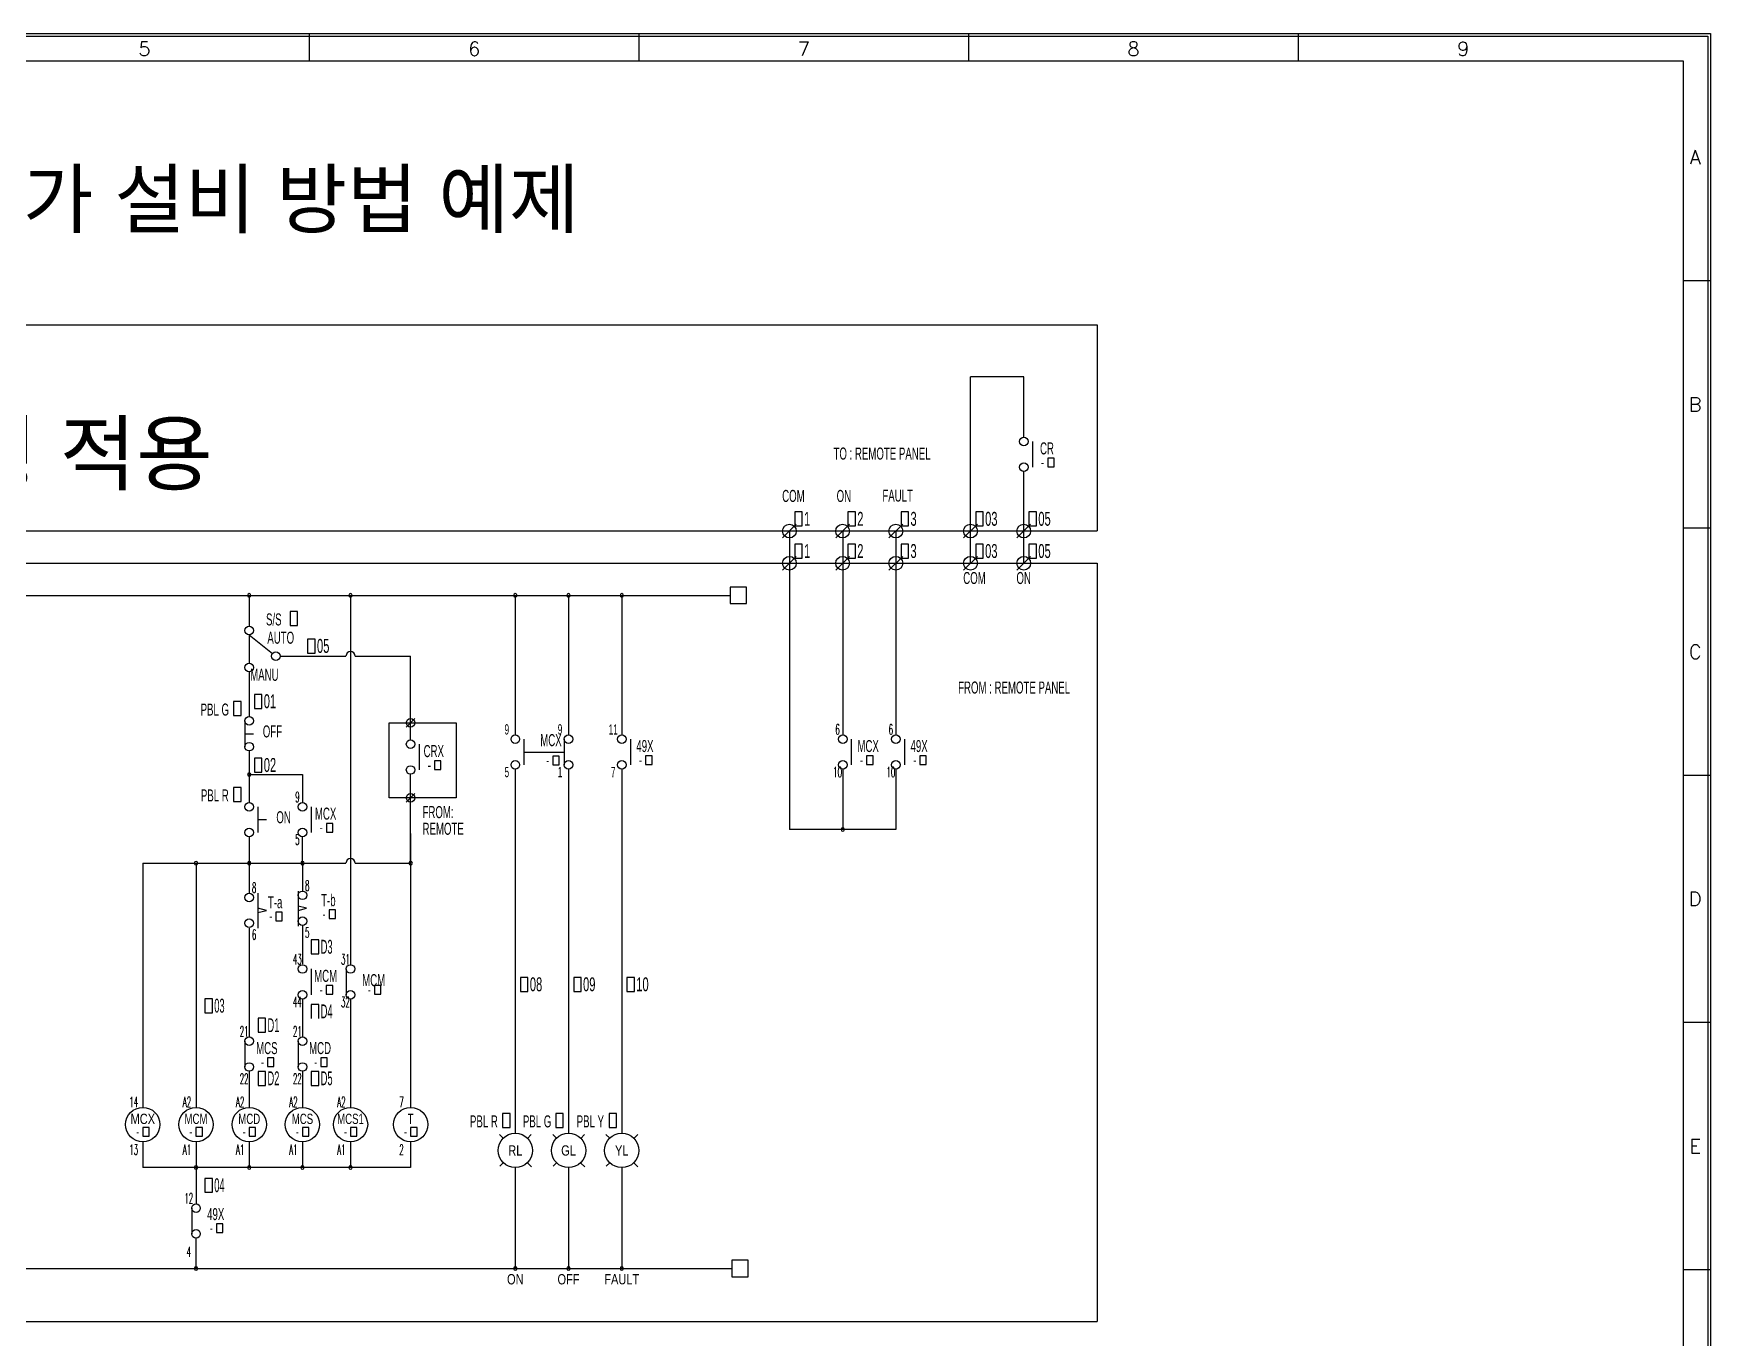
# Model space of a CAD drawing. Header units: millimetres. Extents: x 107 to 2900, y 85 to 3996.
# Drawn here: x 1363.5 to 1803, y 950.8 to 1292.8 of the extents above; entities that cross this region are included whole.
import ezdxf
from ezdxf.enums import TextEntityAlignment as Align
from ezdxf.lldxf.tags import DXFTag

# ---------------------------------------------------------------- set-up
doc = ezdxf.new("R2010")
doc.units = ezdxf.units.MM
doc.linetypes.add('PHANTOM2', pattern=[1.25, 0.625, -0.125, 0.125, -0.125, 0.125, -0.125])
for name, color, linetype in [('1', 1, 'CENTER'), ('20', 2, 'Continuous'), ('30', 3, 'Continuous'), ('70', 7, 'Continuous'), ('ASHADE', 7, 'Continuous'), ('RED', 1, 'Continuous'), ('TB', 6, 'Continuous'), ('TBOX', 5, 'PHANTOM2'), ('TEXT', 6, 'Continuous')]:
    doc.layers.add(name, color=color, linetype=linetype)
doc.styles.add('ghs', font='NGULIM.TTF')
doc.styles.add('ROMANS', font='ROMANS.shx', dxfattribs={"width": 0.7})
doc.styles.add('SIMPLEX', font='SIMPLEX')
doc.styles.add('엑스포', font='gulim.ttc')
tags = doc.linetypes.add('CENTER', pattern=[2, 1.25, -0.25, 0.25, -0.25]).pattern_tags.tags
tags[10:11] = [DXFTag(74, 4), DXFTag(75, 0), DXFTag(340, '0'), DXFTag(46, 1.0), DXFTag(50, 0.0), DXFTag(44, 0.0), DXFTag(45, 0.0)]
tags[8:9] = [DXFTag(74, 4), DXFTag(75, 0), DXFTag(340, '0'), DXFTag(46, 1.0), DXFTag(50, 0.0), DXFTag(44, 0.0), DXFTag(45, 0.0)]
tags[6:7] = [DXFTag(74, 4), DXFTag(75, 0), DXFTag(340, '0'), DXFTag(46, 1.0), DXFTag(50, 0.0), DXFTag(44, 0.0), DXFTag(45, 0.0)]
tags[4:5] = [DXFTag(74, 4), DXFTag(75, 0), DXFTag(340, '0'), DXFTag(46, 1.0), DXFTag(50, 0.0), DXFTag(44, 0.0), DXFTag(45, 0.0)]
tags = doc.linetypes.add('HIDDEN', pattern=[0.375, 0.25, -0.125]).pattern_tags.tags
tags[6:7] = [DXFTag(74, 4), DXFTag(75, 0), DXFTag(340, '0'), DXFTag(46, 1.0), DXFTag(50, 0.0), DXFTag(44, 0.0), DXFTag(45, 0.0)]
tags[4:5] = [DXFTag(74, 4), DXFTag(75, 0), DXFTag(340, '0'), DXFTag(46, 1.0), DXFTag(50, 0.0), DXFTag(44, 0.0), DXFTag(45, 0.0)]

msp = doc.modelspace()

# ---------------------------------------------------------------- linework, layer by layer
at = {"color": 1}
for p, q in [((1609.113, 1154.007), (1609.113, 1202.817)), ((1623.059, 1202.817), (1609.113, 1202.817)), ((1623.059, 1187.008), (1623.059, 1202.817)), ((1623.059, 1154.007), (1623.059, 1178.008)), ((1561.658, 1162.445), (1561.658, 1084.198)), ((1575.605, 1162.445), (1575.605, 1109.007)), ((1589.551, 1162.445), (1589.551, 1109.007)), ((1420.066, 1145.57), (1420.066, 1137.504)), ((1446.608, 1145.57), (1446.608, 1048.778)), ((1489.797, 1145.57), (1489.797, 1109.007)), ((1503.743, 1145.57), (1503.743, 1109.007)), ((1517.69, 1145.57), (1517.69, 1109.007)), ((1428.164, 1129.629), (1445.416, 1129.629)), ((1447.799, 1129.629), (1462.358, 1129.629)), ((1462.358, 1107.68), (1462.358, 1129.629)), ((1420.066, 1125.677), (1420.066, 1113.789)), ((1420.066, 1104.789), (1420.066, 1091.289)), ((1489.797, 1100.007), (1489.797, 1004.592)), ((1503.743, 1100.007), (1503.743, 1004.592)), ((1517.69, 1100.007), (1517.69, 1004.592)), ((1575.605, 1100.007), (1575.605, 1084.198)), ((1589.551, 1100.007), (1589.551, 1084.198)), ((1420.066, 1098.602), (1434.012, 1098.602)), ((1434.012, 1098.602), (1434.012, 1091.289)), ((1462.358, 1075.393), (1462.358, 1098.68)), ((1420.061, 1082.289), (1420.061, 1067.524)), ((1434.012, 1075.393), (1434.012, 1082.289)), ((1462.358, 1083.141), (1462.358, 1075.393)), ((1589.551, 1084.198), (1561.658, 1084.198)), ((1392.169, 1075.393), (1445.416, 1075.393)), ((1392.169, 1075.393), (1392.169, 1011.388)), ((1406.115, 1075.393), (1406.115, 1011.388)), ((1434.008, 1075.393), (1434.008, 1068.082)), ((1447.799, 1075.393), (1462.354, 1075.393)), ((1462.354, 1075.393), (1462.354, 1011.388)), ((1420.061, 1058.349), (1420.061, 1029.846)), ((1434.008, 1059.082), (1434.008, 1048.953)), ((1434.008, 1039.778), (1434.008, 1029.846)), ((1446.603, 1039.778), (1446.603, 1034.408)), ((1446.603, 1034.408), (1446.603, 1011.388)), ((1420.061, 1020.846), (1420.061, 1011.388)), ((1434.008, 1020.846), (1434.008, 1011.388)), ((1392.169, 1002.388), (1392.169, 995.638)), ((1406.115, 1002.388), (1406.115, 986.123)), ((1420.061, 1002.388), (1420.061, 995.638)), ((1434.008, 1002.388), (1434.008, 995.638)), ((1446.603, 1002.388), (1446.603, 995.638)), ((1462.354, 1002.388), (1462.354, 995.638)), ((1462.354, 995.638), (1392.169, 995.638)), ((1489.797, 995.592), (1489.797, 969.154)), ((1503.743, 995.592), (1503.743, 969.154)), ((1517.69, 995.592), (1517.69, 969.154)), ((1406.115, 969.154), (1406.115, 977.123))]:
    msp.add_line(p, q, dxfattribs=at)
at = {"color": 7}
for p, q in [((1625.309, 1185.883), (1625.309, 1179.133)), ((1564.963, 1167.418), (1563.008, 1167.418)), ((1563.008, 1167.418), (1563.008, 1163.768)), ((1564.963, 1163.768), (1564.963, 1167.418)), ((1578.91, 1167.418), (1576.954, 1167.418)), ((1576.954, 1167.418), (1576.954, 1163.768)), ((1578.91, 1163.768), (1578.91, 1167.418)), ((1592.856, 1167.418), (1590.901, 1167.418)), ((1590.901, 1167.418), (1590.901, 1163.768)), ((1592.856, 1163.768), (1592.856, 1167.418)), ((1612.418, 1167.418), (1610.463, 1167.418)), ((1610.463, 1167.418), (1610.463, 1163.768)), ((1612.418, 1163.768), (1612.418, 1167.418)), ((1626.364, 1167.418), (1624.409, 1167.418)), ((1624.409, 1167.418), (1624.409, 1163.768)), ((1626.364, 1163.768), (1626.364, 1167.418)), ((1563.008, 1163.768), (1564.963, 1163.768)), ((1576.954, 1163.768), (1578.91, 1163.768)), ((1590.901, 1163.768), (1592.856, 1163.768)), ((1610.463, 1163.768), (1612.418, 1163.768)), ((1624.409, 1163.768), (1626.364, 1163.768)), ((1564.963, 1158.98), (1563.008, 1158.98)), ((1563.008, 1158.98), (1563.008, 1155.33)), ((1564.963, 1155.33), (1564.963, 1158.98)), ((1578.91, 1158.98), (1576.954, 1158.98)), ((1576.954, 1158.98), (1576.954, 1155.33)), ((1578.91, 1155.33), (1578.91, 1158.98)), ((1592.856, 1158.98), (1590.901, 1158.98)), ((1590.901, 1158.98), (1590.901, 1155.33)), ((1592.856, 1155.33), (1592.856, 1158.98)), ((1612.418, 1158.98), (1610.463, 1158.98)), ((1610.463, 1158.98), (1610.463, 1155.33)), ((1612.418, 1155.33), (1612.418, 1158.98)), ((1626.364, 1158.98), (1624.409, 1158.98)), ((1624.409, 1158.98), (1624.409, 1155.33)), ((1626.364, 1155.33), (1626.364, 1158.98)), ((1563.008, 1155.33), (1564.963, 1155.33)), ((1576.954, 1155.33), (1578.91, 1155.33)), ((1590.901, 1155.33), (1592.856, 1155.33)), ((1610.463, 1155.33), (1612.418, 1155.33)), ((1624.409, 1155.33), (1626.364, 1155.33)), ((1257.147, 1145.57), (1546.115, 1145.57)), ((1432.736, 1141.338), (1430.781, 1141.338)), ((1430.781, 1141.338), (1430.781, 1137.688)), ((1432.736, 1137.688), (1432.736, 1141.338)), ((1430.781, 1137.688), (1432.736, 1137.688)), ((1437.317, 1134.112), (1435.362, 1134.112)), ((1435.362, 1134.112), (1435.362, 1130.461)), ((1437.317, 1130.461), (1437.317, 1134.112)), ((1435.362, 1130.461), (1437.317, 1130.461)), ((1417.906, 1117.717), (1415.951, 1117.717)), ((1415.951, 1117.717), (1415.951, 1114.067)), ((1417.906, 1114.067), (1417.906, 1117.717)), ((1423.371, 1119.608), (1421.415, 1119.608)), ((1421.415, 1119.608), (1421.415, 1115.958)), ((1423.371, 1115.958), (1423.371, 1119.608)), ((1415.951, 1114.067), (1417.906, 1114.067)), ((1418.941, 1112.664), (1418.941, 1105.914)), ((1421.415, 1115.958), (1423.371, 1115.958)), ((1418.941, 1109.289), (1421.191, 1109.289)), ((1492.047, 1107.882), (1492.047, 1101.132)), ((1502.618, 1107.882), (1502.618, 1101.132)), ((1519.94, 1107.882), (1519.94, 1101.132)), ((1577.855, 1107.882), (1577.855, 1101.132)), ((1591.801, 1107.882), (1591.801, 1101.132)), ((1464.608, 1106.555), (1464.608, 1099.805)), ((1423.371, 1102.9), (1421.415, 1102.9)), ((1421.415, 1102.9), (1421.415, 1099.25)), ((1421.415, 1099.25), (1423.371, 1099.25)), ((1423.371, 1099.25), (1423.371, 1102.9)), ((1417.906, 1095.217), (1415.951, 1095.217)), ((1415.951, 1095.217), (1415.951, 1091.567)), ((1417.906, 1091.567), (1417.906, 1095.217)), ((1415.951, 1091.567), (1417.906, 1091.567)), ((1422.316, 1090.164), (1422.316, 1083.414)), ((1436.262, 1090.164), (1436.262, 1083.414)), ((1422.316, 1086.789), (1424.566, 1086.789)), ((1438.29, 1055.268), (1436.335, 1055.268)), ((1436.335, 1055.268), (1436.335, 1051.618)), ((1438.29, 1051.618), (1438.29, 1055.268)), ((1436.335, 1051.618), (1438.29, 1051.618)), ((1436.258, 1047.653), (1436.258, 1040.903)), ((1445.468, 1047.653), (1445.468, 1040.903)), ((1493.102, 1045.431), (1491.147, 1045.431)), ((1491.147, 1045.431), (1491.147, 1041.781)), ((1491.147, 1041.781), (1493.102, 1041.781)), ((1493.102, 1041.781), (1493.102, 1045.431)), ((1507.048, 1045.431), (1505.093, 1045.431)), ((1505.093, 1045.431), (1505.093, 1041.781)), ((1505.093, 1041.781), (1507.048, 1041.781)), ((1507.048, 1041.781), (1507.048, 1045.431)), ((1520.995, 1045.431), (1519.039, 1045.431)), ((1519.039, 1045.431), (1519.039, 1041.781)), ((1519.039, 1041.781), (1520.995, 1041.781)), ((1520.995, 1041.781), (1520.995, 1045.431)), ((1410.397, 1039.838), (1408.442, 1039.838)), ((1408.442, 1039.838), (1408.442, 1036.187)), ((1410.397, 1036.187), (1410.397, 1039.838)), ((1438.29, 1038.338), (1436.335, 1038.338)), ((1436.335, 1038.338), (1436.335, 1034.688)), ((1438.29, 1034.688), (1438.29, 1038.338)), ((1408.442, 1036.187), (1410.397, 1036.187)), ((1424.344, 1034.726), (1422.388, 1034.726)), ((1422.388, 1034.726), (1422.388, 1031.075)), ((1424.344, 1031.075), (1424.344, 1034.726)), ((1418.936, 1028.721), (1418.936, 1021.971)), ((1422.388, 1031.075), (1424.344, 1031.075)), ((1432.883, 1028.721), (1432.883, 1021.971)), ((1424.344, 1020.801), (1422.388, 1020.801)), ((1422.388, 1020.801), (1422.388, 1017.151)), ((1424.344, 1017.151), (1424.344, 1020.801)), ((1438.29, 1020.801), (1436.335, 1020.801)), ((1436.335, 1020.801), (1436.335, 1017.151)), ((1438.29, 1017.151), (1438.29, 1020.801)), ((1422.388, 1017.151), (1424.344, 1017.151)), ((1436.335, 1017.151), (1438.29, 1017.151)), ((1488.427, 1009.794), (1486.472, 1009.794)), ((1486.472, 1009.794), (1486.472, 1006.144)), ((1488.427, 1006.144), (1488.427, 1009.794)), ((1502.373, 1009.794), (1500.418, 1009.794)), ((1500.418, 1009.794), (1500.418, 1006.144)), ((1502.373, 1006.144), (1502.373, 1009.794)), ((1516.319, 1009.794), (1514.364, 1009.794)), ((1514.364, 1009.794), (1514.364, 1006.144)), ((1516.319, 1006.144), (1516.319, 1009.794)), ((1486.636, 1003.296), (1485.647, 1004.285)), ((1486.472, 1006.144), (1488.427, 1006.144)), ((1493.002, 1003.253), (1493.99, 1004.242)), ((1500.582, 1003.296), (1499.593, 1004.285)), ((1500.418, 1006.144), (1502.373, 1006.144)), ((1506.948, 1003.253), (1507.937, 1004.242)), ((1514.528, 1003.296), (1513.54, 1004.285)), ((1514.364, 1006.144), (1516.319, 1006.144)), ((1520.894, 1003.253), (1521.883, 1004.242)), ((1485.733, 995.942), (1486.722, 996.93)), ((1494.039, 995.809), (1493.05, 996.798)), ((1499.679, 995.942), (1500.668, 996.93)), ((1507.985, 995.809), (1506.997, 996.798)), ((1513.626, 995.942), (1514.614, 996.93)), ((1521.931, 995.809), (1520.943, 996.798)), ((1410.397, 992.784), (1408.442, 992.784)), ((1408.442, 992.784), (1408.442, 989.134)), ((1408.442, 989.134), (1410.397, 989.134)), ((1410.397, 989.134), (1410.397, 992.784)), ((1404.99, 984.998), (1404.99, 978.248)), ((1318.393, 969.154), (1546.563, 969.154))]:
    msp.add_line(p, q, dxfattribs=at)
at = {"color": 1, "linetype": 'Continuous'}
for p, q in [((1559.832, 1160.618), (1563.432, 1164.218)), ((1573.778, 1160.618), (1577.378, 1164.218)), ((1587.725, 1160.618), (1591.325, 1164.218)), ((1607.287, 1160.618), (1610.887, 1164.218)), ((1621.233, 1160.618), (1624.833, 1164.218)), ((1559.832, 1152.181), (1563.432, 1155.781)), ((1573.778, 1152.181), (1577.378, 1155.781)), ((1587.725, 1152.181), (1591.325, 1155.781)), ((1607.287, 1152.181), (1610.887, 1155.781)), ((1621.233, 1152.181), (1624.833, 1155.781))]:
    msp.add_line(p, q, dxfattribs=at)
at = {"color": 7, "linetype": 'HIDDEN', "ltscale": 2}
for q in [(1420.066, 1127.803), (1426.163, 1130.335)]:
    msp.add_line((1420.066, 1135.254), q, dxfattribs=at)
at = {"color": 7, "linetype": 'Continuous'}
for p, q in [((1432.85, 1068.082), (1432.85, 1058.907)), ((1422.311, 1067.524), (1422.311, 1058.349)), ((1424.561, 1063.024), (1422.311, 1063.586)), ((1435.1, 1063.582), (1432.85, 1064.144)), ((1432.85, 1063.019), (1435.1, 1063.582)), ((1422.311, 1062.461), (1424.561, 1063.024))]:
    msp.add_line(p, q, dxfattribs=at)
at = {"color": 7}
for centre, radius in [((1623.059, 1185.883), 1.125), ((1623.059, 1179.133), 1.125), ((1420.066, 1136.379), 1.125), ((1427.039, 1129.629), 1.125), ((1420.066, 1126.678), 1.125), ((1420.066, 1112.664), 1.125), ((1462.358, 1106.555), 1.125), ((1489.797, 1107.882), 1.125), ((1503.743, 1107.882), 1.125), ((1517.69, 1107.882), 1.125), ((1575.605, 1107.882), 1.125), ((1589.551, 1107.882), 1.125), ((1420.066, 1105.914), 1.125), ((1462.358, 1099.805), 1.125), ((1489.797, 1101.132), 1.125), ((1503.743, 1101.132), 1.125), ((1517.69, 1101.132), 1.125), ((1575.605, 1101.132), 1.125), ((1589.551, 1101.132), 1.125), ((1420.066, 1090.164), 1.125), ((1434.012, 1090.164), 1.125), ((1420.066, 1083.414), 1.125), ((1434.012, 1083.414), 1.125), ((1434.008, 1047.653), 1.125), ((1446.608, 1047.653), 1.125), ((1434.008, 1040.903), 1.125), ((1446.608, 1040.903), 1.125), ((1420.061, 1028.721), 1.125), ((1434.008, 1028.721), 1.125), ((1420.061, 1021.971), 1.125), ((1434.008, 1021.971), 1.125), ((1392.169, 1006.888), 4.5), ((1406.115, 1006.888), 4.5), ((1420.061, 1006.888), 4.5), ((1434.008, 1006.888), 4.5), ((1446.603, 1006.888), 4.5), ((1462.354, 1006.888), 4.5), ((1489.797, 1000.092), 4.5), ((1503.743, 1000.092), 4.5), ((1517.69, 1000.092), 4.5), ((1406.115, 984.998), 1.125), ((1406.115, 978.248), 1.125)]:
    msp.add_circle(centre, radius, dxfattribs=at)
at = {"color": 1, "linetype": 'Continuous'}
for centre in [(1561.632, 1162.418), (1575.578, 1162.418), (1589.525, 1162.418), (1609.087, 1162.418), (1623.033, 1162.418), (1561.632, 1153.981), (1575.578, 1153.981), (1589.525, 1153.981), (1609.087, 1153.981), (1623.033, 1153.981)]:
    msp.add_circle(centre, 1.8, dxfattribs=at)
at = {"color": 7, "linetype": 'Continuous'}
for centre in [(1434.008, 1066.957), (1420.061, 1066.399), (1420.061, 1059.649), (1434.008, 1060.207)]:
    msp.add_circle(centre, 1.125, dxfattribs=at)
at = {"color": 7}
for centre, start, end in [((1420.065, 1145.57), 0, 180), ((1420.065, 1145.57), 180, 0), ((1446.607, 1145.57), 0, 180), ((1446.607, 1145.57), 180, 0), ((1489.797, 1145.57), 0, 180), ((1489.797, 1145.57), 180, 0), ((1503.743, 1145.57), 0, 180), ((1503.743, 1145.57), 180, 0), ((1517.69, 1145.57), 0, 180), ((1517.69, 1145.57), 180, 0), ((1420.066, 1098.602), 0, 180), ((1420.066, 1098.602), 180, 0), ((1575.605, 1084.198), 0, 180), ((1575.605, 1084.198), 180, 0), ((1406.12, 1075.393), 0, 180), ((1406.12, 1075.393), 180, 0), ((1420.066, 1075.393), 0, 180), ((1420.066, 1075.393), 180, 0), ((1434.012, 1075.393), 0, 180), ((1434.012, 1075.393), 180, 0), ((1462.358, 1075.393), 0, 180), ((1462.358, 1075.393), 180, 0), ((1406.115, 995.638), 0, 180), ((1406.115, 995.638), 180, 0), ((1420.061, 995.638), 0, 180), ((1420.061, 995.638), 180, 0), ((1434.008, 995.638), 0, 180), ((1434.008, 995.638), 180, 0), ((1446.603, 995.638), 0, 180), ((1446.603, 995.638), 180, 0), ((1406.115, 969.154), 0, 180), ((1406.115, 969.154), 180, 0), ((1489.797, 969.154), 0, 180), ((1489.797, 969.154), 180, 0), ((1503.743, 969.154), 0, 180), ((1503.743, 969.154), 180, 0), ((1517.69, 969.154), 0, 180), ((1517.69, 969.154), 180, 0)]:
    msp.add_arc(centre, 0.45, start, end, dxfattribs=at)
at = {"color": 1}
for centre in [(1446.608, 1129.629), (1446.608, 1075.393)]:
    msp.add_arc(centre, 1.192, 0, 180, dxfattribs=at)
at = {"layer": '1', "color": 2, "linetype": 'HIDDEN', "ltscale": 3}
msp.add_line((1492.047, 1104.507), (1502.618, 1104.507), dxfattribs=at)
at = {"layer": '20', "color": 7}
for p, q in [((989.345, 1285.675), (1795.889, 1285.675)), ((1795.889, 1285.675), (1795.889, 770.083))]:
    msp.add_line(p, q, dxfattribs=at)
at = {"layer": '30', "color": 7}
for p, q in [((1435.817, 1285.675), (1435.817, 1292.803)), ((1522.217, 1285.675), (1522.217, 1292.803)), ((1608.617, 1285.675), (1608.617, 1292.803)), ((1695.017, 1285.675), (1695.017, 1292.803)), ((1803.017, 1228.003), (1795.889, 1228.003)), ((1803.017, 1163.203), (1795.889, 1163.203)), ((1803.017, 1098.403), (1795.889, 1098.403)), ((1803.017, 1033.603), (1795.889, 1033.603)), ((1803.017, 968.803), (1795.889, 968.803))]:
    msp.add_line(p, q, dxfattribs=at)
at = {"layer": '70', "color": 7}
for points in [[(1803.017, 709.603), (982.217, 709.603), (982.217, 1292.803), (1803.017, 1292.803)], [(1802.369, 710.251), (982.865, 710.251), (982.865, 1292.155), (1802.369, 1292.155)]]:
    msp.add_lwpolyline(points, close=True, dxfattribs=at)
at = {"layer": 'RED', "color": 7}
for p, q in [((1550.416, 1147.72), (1546.115, 1147.72)), ((1546.115, 1147.72), (1546.115, 1143.42)), ((1550.416, 1143.42), (1550.416, 1147.72)), ((1546.115, 1143.42), (1550.416, 1143.42)), ((1550.864, 971.304), (1546.563, 971.304)), ((1546.563, 971.304), (1546.563, 967.004)), ((1550.864, 967.004), (1550.864, 971.304)), ((1546.563, 967.004), (1550.864, 967.004))]:
    msp.add_line(p, q, dxfattribs=at)
at = {"layer": 'TB', "color": 7}
for p, q in [((1461.233, 1111.055), (1463.483, 1113.305)), ((1461.233, 1091.368), (1463.483, 1093.618))]:
    msp.add_line(p, q, dxfattribs=at)
for centre in [(1462.358, 1112.18), (1462.358, 1092.493)]:
    msp.add_circle(centre, 1.125, dxfattribs=at)
at = {"layer": 'TBOX', "color": 7, "linetype": 'Continuous', "ltscale": 25}
for p, q in [((1214.974, 1216.508), (1642.298, 1216.508)), ((1642.298, 1216.508), (1642.298, 1162.445)), ((1214.974, 1162.445), (1642.298, 1162.445)), ((1214.974, 1154.007), (1642.298, 1154.007)), ((1642.298, 1154.007), (1642.298, 955.268)), ((1214.974, 955.268), (1642.298, 955.268))]:
    msp.add_line(p, q, dxfattribs=at)
at = {"layer": 'TBOX', "color": 2, "linetype": 'HIDDEN', "ltscale": 3}
for p, q in [((1456.733, 1112.18), (1474.291, 1112.18)), ((1456.733, 1092.493), (1456.733, 1112.18)), ((1474.291, 1112.18), (1474.291, 1092.493)), ((1474.291, 1092.493), (1456.733, 1092.493))]:
    msp.add_line(p, q, dxfattribs=at)
at = {"layer": 'TEXT', "color": 2}
for p, q in [((1629.316, 1181.514), (1629.316, 1179.264)), ((1631.004, 1181.514), (1629.316, 1181.514)), ((1629.316, 1179.264), (1631.004, 1179.264)), ((1631.004, 1179.264), (1631.004, 1181.514)), ((1499.607, 1103.394), (1499.607, 1101.144)), ((1501.295, 1103.394), (1499.607, 1103.394)), ((1501.295, 1101.144), (1501.295, 1103.394)), ((1525.634, 1103.514), (1523.947, 1103.514)), ((1523.947, 1103.514), (1523.947, 1101.264)), ((1525.634, 1101.264), (1525.634, 1103.514)), ((1583.549, 1103.514), (1581.862, 1103.514)), ((1581.862, 1103.514), (1581.862, 1101.264)), ((1583.549, 1101.264), (1583.549, 1103.514)), ((1597.495, 1103.514), (1595.808, 1103.514)), ((1595.808, 1103.514), (1595.808, 1101.264)), ((1597.495, 1101.264), (1597.495, 1103.514)), ((1468.615, 1102.187), (1468.615, 1099.937)), ((1470.303, 1102.187), (1468.615, 1102.187)), ((1468.615, 1099.937), (1470.303, 1099.937)), ((1470.303, 1099.937), (1470.303, 1102.187)), ((1499.607, 1101.144), (1501.295, 1101.144)), ((1523.947, 1101.264), (1525.634, 1101.264)), ((1581.862, 1101.264), (1583.549, 1101.264)), ((1595.808, 1101.264), (1597.495, 1101.264)), ((1441.956, 1085.796), (1440.269, 1085.796)), ((1440.269, 1085.796), (1440.269, 1083.546)), ((1441.956, 1083.546), (1441.956, 1085.796)), ((1440.269, 1083.546), (1441.956, 1083.546)), ((1427.041, 1062.564), (1427.041, 1060.314)), ((1428.729, 1062.564), (1427.041, 1062.564)), ((1427.041, 1060.314), (1428.729, 1060.314)), ((1428.729, 1060.314), (1428.729, 1062.564)), ((1440.987, 1063.122), (1440.987, 1060.872)), ((1442.675, 1063.122), (1440.987, 1063.122)), ((1440.987, 1060.872), (1442.675, 1060.872)), ((1442.675, 1060.872), (1442.675, 1063.122)), ((1441.952, 1043.285), (1440.264, 1043.285)), ((1440.264, 1043.285), (1440.264, 1041.035)), ((1441.952, 1041.035), (1441.952, 1043.285)), ((1454.552, 1043.285), (1452.864, 1043.285)), ((1452.864, 1043.285), (1452.864, 1041.035)), ((1454.552, 1041.035), (1454.552, 1043.285)), ((1440.264, 1041.035), (1441.952, 1041.035)), ((1452.864, 1041.035), (1454.552, 1041.035)), ((1426.547, 1024.35), (1424.859, 1024.35)), ((1424.859, 1024.35), (1424.859, 1022.1)), ((1426.547, 1022.1), (1426.547, 1024.35)), ((1440.493, 1024.35), (1438.805, 1024.35)), ((1438.805, 1024.35), (1438.805, 1022.1)), ((1440.493, 1022.1), (1440.493, 1024.35)), ((1424.859, 1022.1), (1426.547, 1022.1)), ((1438.805, 1022.1), (1440.493, 1022.1)), ((1411.464, 980.838), (1411.464, 978.588)), ((1413.152, 980.838), (1411.464, 980.838)), ((1413.152, 978.588), (1413.152, 980.838)), ((1411.464, 978.588), (1413.152, 978.588))]:
    msp.add_line(p, q, dxfattribs=at)
at = {"layer": 'TEXT', "color": 7}
for p, q in [((1392.159, 1006.124), (1392.159, 1003.874)), ((1393.847, 1006.124), (1392.159, 1006.124)), ((1392.159, 1003.874), (1393.847, 1003.874)), ((1393.847, 1003.874), (1393.847, 1006.124)), ((1406.106, 1006.124), (1406.106, 1003.874)), ((1407.793, 1006.124), (1406.106, 1006.124)), ((1406.106, 1003.874), (1407.793, 1003.874)), ((1407.793, 1003.874), (1407.793, 1006.124)), ((1421.739, 1006.124), (1420.052, 1006.124)), ((1420.052, 1006.124), (1420.052, 1003.874)), ((1420.052, 1003.874), (1421.739, 1003.874)), ((1421.739, 1003.874), (1421.739, 1006.124)), ((1433.998, 1006.124), (1433.998, 1003.874)), ((1435.686, 1006.124), (1433.998, 1006.124)), ((1433.998, 1003.874), (1435.686, 1003.874)), ((1435.686, 1003.874), (1435.686, 1006.124)), ((1446.594, 1006.124), (1446.594, 1003.874)), ((1448.281, 1006.124), (1446.594, 1006.124)), ((1446.594, 1003.874), (1448.281, 1003.874)), ((1448.281, 1003.874), (1448.281, 1006.124)), ((1464.032, 1006.124), (1462.345, 1006.124)), ((1462.345, 1006.124), (1462.345, 1003.874)), ((1462.345, 1003.874), (1464.032, 1003.874)), ((1464.032, 1003.874), (1464.032, 1006.124))]:
    msp.add_line(p, q, dxfattribs=at)

# ---------------------------------------------------------------- texts
at = {"color": 1, "style": '엑스포'}
msp.add_text('ZCT외장형 적용', height=15.9938, dxfattribs=at).set_placement((1263.694, 1174.763))
at = {"layer": '30', "color": 7, "style": 'SIMPLEX'}
for s, p in [('5', (1392.617, 1288.816)), ('6', (1479.017, 1288.816)), ('7', (1565.417, 1288.816)), ('8', (1651.817, 1288.816)), ('9', (1738.217, 1288.816)), ('A', (1799.021, 1260.403)), ('B', (1799.021, 1195.603)), ('C', (1799.021, 1130.803)), ('D', (1799.021, 1066.003)), ('E', (1799.021, 1001.203))]:
    msp.add_text(s, height=3.672, dxfattribs=at).set_placement(p, align=Align.MIDDLE)
at = {"layer": 'ASHADE', "color": 0, "linetype": 'ByBlock', "lineweight": 25, "ltscale": 2, "style": 'ghs'}
msp.add_text('Y-D기존설비에 RTM추가 설비 방법 예제', height=14.742, dxfattribs=at).set_placement((1167.628, 1242.07))
at = {"layer": 'TEXT', "color": 2, "linetype": 'Continuous', "style": 'ghs', "width": 0.6}
for s, p in [('TO : REMOTE PANEL', (1573.196, 1181.154)), ('COM', (1559.734, 1170.048)), ('ON', (1574.007, 1170.048)), ('FAULT', (1585.998, 1170.14)), ('COM', (1607.189, 1148.541)), ('ON', (1621.135, 1148.541)), ('FROM : REMOTE PANEL', (1605.85, 1119.843))]:
    msp.add_text(s, height=3.15, dxfattribs=at).set_placement(p)
at = {"layer": 'TEXT', "color": 2, "style": 'ghs', "width": 0.6}
for s, p in [('CR', (1629.131, 1182.508)), ('S/S', (1426.499, 1137.688)), ('AUTO', (1428.32, 1132.896)), ('MANU', (1424.025, 1123.173)), ('PBL G', (1411.041, 1114.067)), ('OFF', (1426.147, 1108.342)), ('MCX', (1499.137, 1106.045)), ('49X', (1523.761, 1104.507)), ('MCX', (1582.268, 1104.507)), ('49X', (1595.623, 1104.507)), ('CRX', (1468.43, 1103.18)), ('PBL R', (1411.041, 1091.567)), ('MCX', (1440.084, 1086.789)), ('ON', (1429.065, 1085.842)), ('T-a', (1426.856, 1063.557)), ('T-b', (1440.802, 1064.115)), ('MCM', (1440.079, 1044.278)), ('MCM', (1452.679, 1043.153)), ('MCS', (1424.674, 1025.343)), ('MCD', (1438.62, 1025.343)), ('PBL R', (1481.561, 1006.144)), ('PBL G', (1495.508, 1006.144)), ('PBL Y', (1509.454, 1006.144)), ('49X', (1411.279, 981.832))]:
    msp.add_text(s, height=3.15, dxfattribs=at).set_placement(p, align=Align.CENTER)
at = {"layer": 'TEXT', "color": 2, "style": 'ghs', "width": 0.8}
for s, height, p in [('-', 2.25, (1627.99, 1180.401)), ('-', 2.7, (1467.288, 1101.073)), ('-', 2.25, (1498.281, 1102.28)), ('-', 2.25, (1522.62, 1102.4)), ('-', 2.25, (1580.535, 1102.4)), ('-', 2.25, (1594.481, 1102.4)), ('-', 2.25, (1438.942, 1084.682)), ('-', 2.25, (1425.714, 1061.45)), ('-', 2.25, (1439.661, 1062.008)), ('-', 2.25, (1438.938, 1042.171)), ('-', 2.25, (1451.538, 1042.171)), ('-', 2.25, (1423.532, 1023.236)), ('-', 2.25, (1437.479, 1023.236)), ('-', 2.25, (1410.138, 979.725)), ('ON', 2.7, (1489.797, 966.342)), ('OFF', 2.7, (1503.743, 966.342)), ('FAULT', 2.7, (1517.69, 966.342))]:
    msp.add_text(s, height=height, dxfattribs=at).set_placement(p, align=Align.MIDDLE)
at = {"layer": 'TEXT', "color": 7, "style": 'ghs'}
for s, height, width, p in [('1', 3.646, 0.6, (1565.461, 1163.802)), ('2', 3.646, 0.6, (1579.407, 1163.802)), ('3', 3.646, 0.6, (1593.353, 1163.802)), ('03', 3.6461, 0.6, (1612.915, 1163.802)), ('05', 3.6461, 0.6, (1626.862, 1163.802)), ('1', 3.646, 0.6, (1565.461, 1155.364)), ('2', 3.646, 0.6, (1579.407, 1155.364)), ('3', 3.646, 0.6, (1593.353, 1155.364)), ('03', 3.6461, 0.6, (1612.915, 1155.364)), ('05', 3.6461, 0.6, (1626.862, 1155.364)), ('05', 3.6461, 0.6, (1437.814, 1130.496)), ('01', 3.6461, 0.6, (1423.868, 1115.992)), ('02', 3.6461, 0.6, (1423.868, 1099.284)), ('D3', 3.6461, 0.5, (1438.787, 1051.652)), ('08', 3.6461, 0.6, (1493.599, 1041.815)), ('09', 3.6461, 0.6, (1507.546, 1041.815)), ('10', 3.6461, 0.6, (1521.492, 1041.815)), ('03', 3.6461, 0.5, (1410.895, 1036.221)), ('D4', 3.6461, 0.5, (1438.787, 1034.722)), ('D1', 3.6461, 0.5, (1424.841, 1031.109)), ('D2', 3.6461, 0.5, (1424.841, 1017.185)), ('D5', 3.6461, 0.5, (1438.787, 1017.185)), ('04', 3.6461, 0.5, (1410.895, 989.168))]:
    msp.add_text(s, height=height, dxfattribs=dict(at, width=width)).set_placement(p)
at = {"layer": 'TEXT', "color": 30}
for s, style, width, p in [('9', 'ghs', 0.6, (1487.572, 1109.098)), ('9', 'ghs', 0.6, (1501.518, 1109.098)), ('11', 'ghs', 0.6, (1515.464, 1109.098)), ('6', 'ROMANS', 0.5, (1574.264, 1109.098)), ('6', 'ROMANS', 0.5, (1588.21, 1109.098)), ('5', 'ghs', 0.6, (1487.572, 1097.918)), ('1', 'ghs', 0.6, (1501.518, 1097.918)), ('7', 'ghs', 0.6, (1515.464, 1097.918)), ('10', 'ROMANS', 0.5, (1574.264, 1097.918)), ('10', 'ROMANS', 0.5, (1588.21, 1097.918)), ('9', 'ROMANS', 0.5, (1432.671, 1091.379)), ('5', 'ROMANS', 0.5, (1432.671, 1080.199)), ('8', 'ROMANS', 0.5, (1421.338, 1067.614)), ('8', 'ROMANS', 0.5, (1435.284, 1068.172)), ('6', 'ROMANS', 0.5, (1421.338, 1055.305)), ('5', 'ROMANS', 0.5, (1435.284, 1055.863)), ('43', 'ROMANS', 0.5, (1432.667, 1048.869)), ('31', 'ROMANS', 0.5, (1445.267, 1048.869)), ('44', 'ROMANS', 0.5, (1432.667, 1037.689)), ('32', 'ROMANS', 0.5, (1445.267, 1037.689)), ('21', 'ROMANS', 0.5, (1418.72, 1029.937)), ('21', 'ROMANS', 0.5, (1432.667, 1029.937)), ('22', 'ROMANS', 0.5, (1418.72, 1017.521)), ('22', 'ROMANS', 0.5, (1432.667, 1017.521)), ('14', 'ROMANS', 0.5, (1389.786, 1011.467)), ('A2', 'ROMANS', 0.5, (1403.733, 1011.467)), ('A2', 'ROMANS', 0.5, (1417.679, 1011.467)), ('A2', 'ROMANS', 0.5, (1431.625, 1011.467)), ('A2', 'ROMANS', 0.5, (1444.221, 1011.467)), ('7', 'ROMANS', 0.5, (1459.971, 1011.467)), ('13', 'ROMANS', 0.5, (1389.786, 998.968)), ('A1', 'ROMANS', 0.5, (1403.733, 998.968)), ('A1', 'ROMANS', 0.5, (1417.679, 998.968)), ('A1', 'ROMANS', 0.5, (1431.625, 998.968)), ('A1', 'ROMANS', 0.5, (1444.221, 998.968)), ('2', 'ROMANS', 0.5, (1459.971, 998.968)), ('12', 'ROMANS', 0.5, (1404.216, 986.214)), ('4', 'ROMANS', 0.5, (1404.216, 972.181))]:
    msp.add_text(s, height=2.7, dxfattribs=dict(at, style=style, width=width)).set_placement(p, align=Align.CENTER)
at = {"layer": 'TEXT', "color": 2, "style": 'ghs', "width": 0.6}
for s, p in [('FROM:', (1465.481, 1087.189)), ('REMOTE', (1465.481, 1082.823))]:
    msp.add_text(s, height=3.15, dxfattribs=at).set_placement(p)
at = {"layer": 'TEXT', "color": 7, "style": 'ghs'}
for s, height, width, p in [('MCX', 2.7, 0.8, (1392.169, 1008.377)), ('MCM', 2.7, 0.7, (1406.115, 1008.377)), ('MCD', 2.7, 0.7, (1420.061, 1008.377)), ('MCS', 2.7, 0.7, (1434.008, 1008.377)), ('MCS1', 2.7, 0.7, (1446.603, 1008.377)), ('T', 2.7, 0.7, (1462.354, 1008.377)), ('-', 2.25, 0.8, (1390.833, 1005.01)), ('-', 2.25, 0.8, (1404.779, 1005.01)), ('-', 2.25, 0.8, (1418.725, 1005.01)), ('-', 2.25, 0.8, (1432.672, 1005.01)), ('-', 2.25, 0.8, (1445.267, 1005.01)), ('-', 2.25, 0.8, (1461.018, 1005.01)), ('RL', 2.7, 0.8, (1489.797, 1000.092)), ('GL', 2.7, 0.8, (1503.743, 1000.092)), ('YL', 2.7, 0.8, (1517.69, 1000.092))]:
    msp.add_text(s, height=height, dxfattribs=dict(at, width=width)).set_placement(p, align=Align.MIDDLE)

doc.saveas('drawing.dxf')
